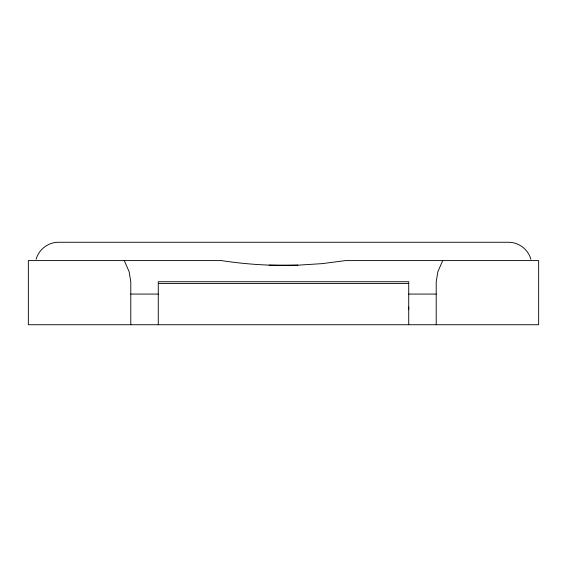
<?xml version="1.0" encoding="UTF-8"?>
<svg xmlns="http://www.w3.org/2000/svg" width="567" height="567" viewBox="0 0 567 567"><rect width="100%" height="100%" fill="white"/><g stroke="black" fill="none" stroke-linecap="round" stroke-linejoin="round"><path stroke-width="0.85" d="M408.722 309.405L408.722 307.03M36.125 259.247C38.797 249.48 48.124 242.322 58.245 242.265L508.755 242.265C518.876 242.322 528.203 249.48 530.875 259.247M442.721 260.593L437.859 271.728L436.214 281.728L436.214 324.735M297.902 265.172L322.247 263.627L345.523 260.593L538.65 260.593L538.65 324.735L28.35 324.735L28.35 260.593L221.477 260.593C246.744 264.477 272.351 266.008 297.902 265.172L269.098 265.172M158.278 283.5L408.722 283.5M130.786 294.067L158.278 294.067M408.722 294.067L436.214 294.067M124.279 260.593L129.141 271.728L130.786 281.728L130.786 324.735M408.722 324.735L408.722 281.728L158.278 281.728L158.278 324.735"/></g></svg>
